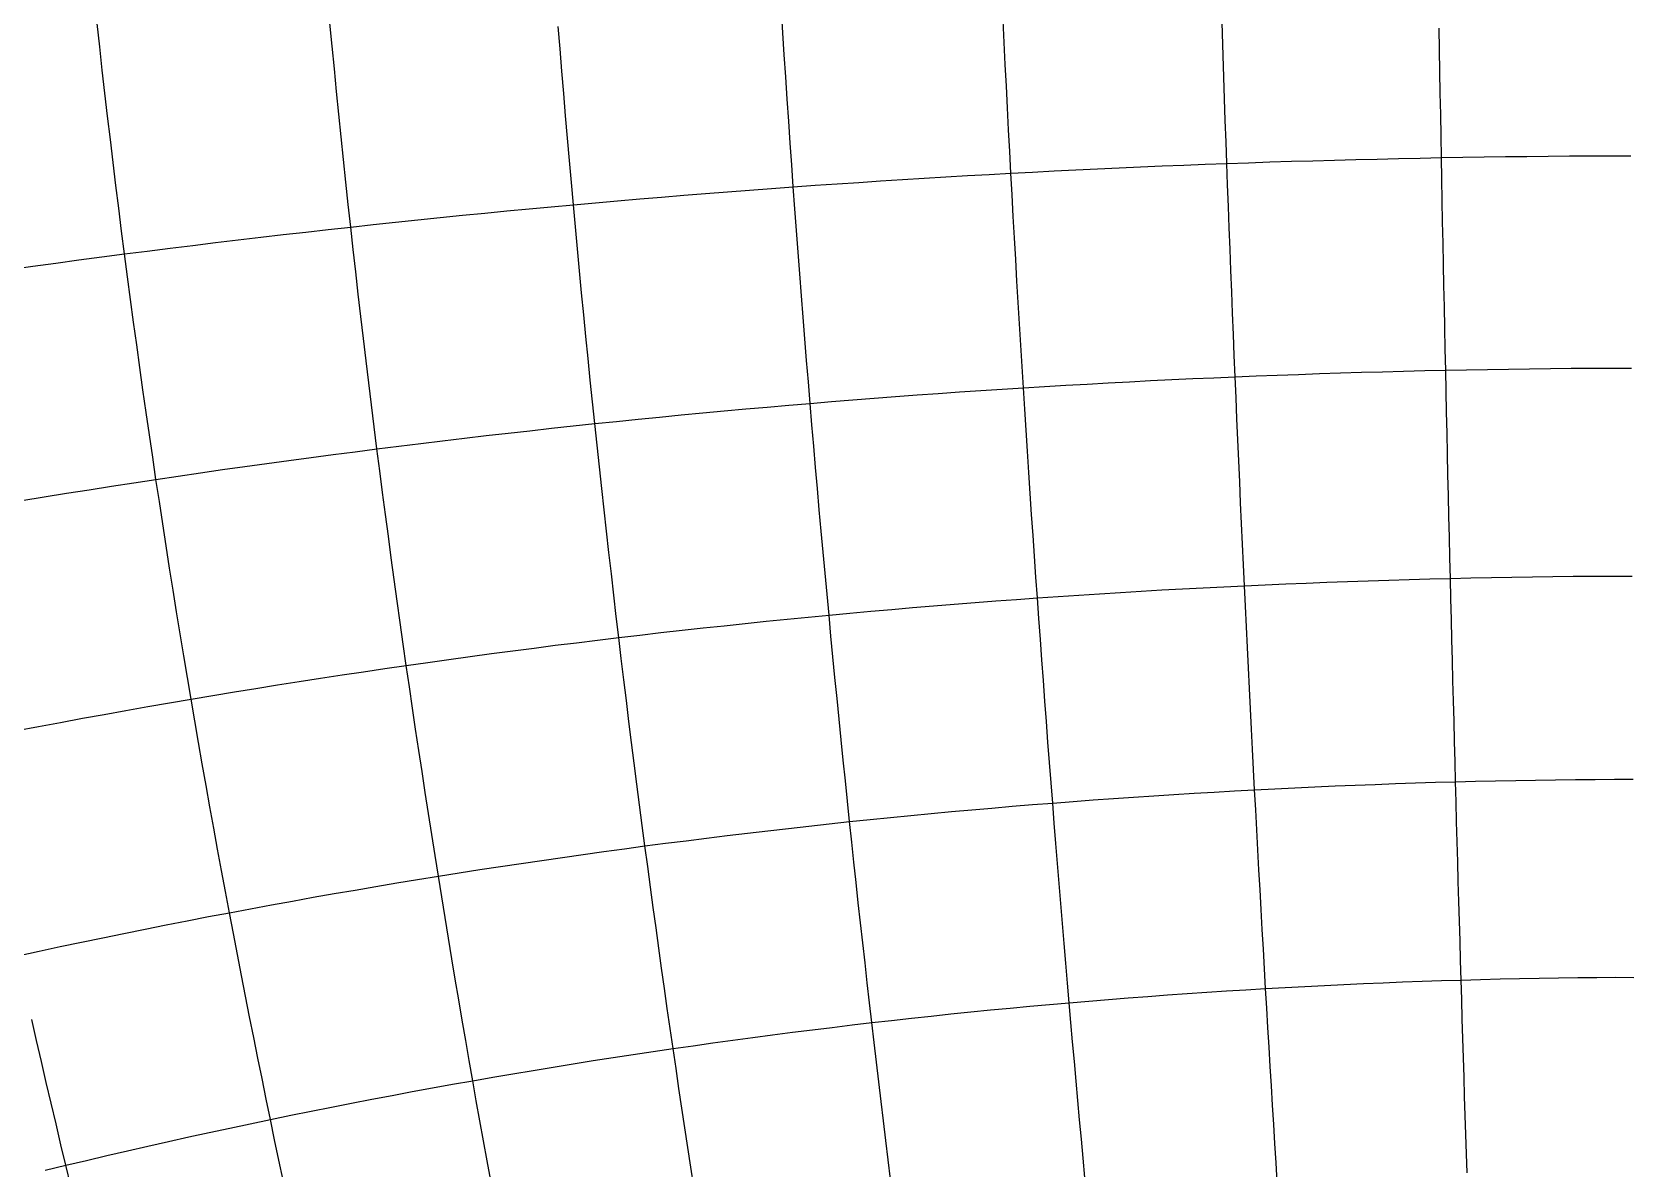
# Model space of a CAD drawing. Header units: metres. Extents: x -3.79 to 3.79, y -1 to 0.
# Drawn here: x -0.2428 to -0.0046, y -0.3447 to -0.1756 of the extents above; entities that cross this region are included whole.
import ezdxf

# ---------------------------------------------------------------- set-up
doc = ezdxf.new("R2010")
doc.units = ezdxf.units.M

msp = doc.modelspace()

# ---------------------------------------------------------------- linework, layer by layer
for p, q in [((-0.13117, -0.17574), (-0.13138, -0.17244)), ((-0.09824, -0.17717), (-0.0984, -0.17391)), ((-0.06579, -0.17585), (-0.06589, -0.17261)), ((-0.23277, -0.17781), (-0.23315, -0.17435)), ((-0.1982, -0.17772), (-0.19852, -0.17432)), ((-0.16429, -0.17812), (-0.16456, -0.17479)), ((-0.13095, -0.17903), (-0.13117, -0.17574)), ((-0.06568, -0.17909), (-0.06579, -0.17585)), ((-0.03349, -0.17828), (-0.03354, -0.17506)), ((-0.23239, -0.18127), (-0.23277, -0.17781)), ((-0.19787, -0.1811), (-0.1982, -0.17772)), ((-0.16402, -0.18146), (-0.16429, -0.17812)), ((-0.09808, -0.18043), (-0.09824, -0.17717)), ((-0.03343, -0.1815), (-0.03349, -0.17828)), ((-0.13074, -0.18231), (-0.13095, -0.17903)), ((-0.09792, -0.18368), (-0.09808, -0.18043)), ((-0.06558, -0.18232), (-0.06568, -0.17909)), ((-0.23199, -0.18471), (-0.23239, -0.18127)), ((-0.19754, -0.18448), (-0.19787, -0.1811)), ((-0.16375, -0.18478), (-0.16402, -0.18146)), ((-0.13052, -0.18559), (-0.13074, -0.18231)), ((-0.06547, -0.18554), (-0.06558, -0.18232)), ((-0.03338, -0.18471), (-0.03343, -0.1815)), ((-0.2316, -0.18815), (-0.23199, -0.18471)), ((-0.1972, -0.18786), (-0.19754, -0.18448)), ((-0.16347, -0.1881), (-0.16375, -0.18478)), ((-0.1303, -0.18887), (-0.13052, -0.18559)), ((-0.09775, -0.18692), (-0.09792, -0.18368)), ((-0.06536, -0.18876), (-0.06547, -0.18554)), ((-0.03332, -0.18791), (-0.03338, -0.18471)), ((-0.23119, -0.19159), (-0.2316, -0.18815)), ((-0.19686, -0.19122), (-0.1972, -0.18786)), ((-0.16319, -0.19141), (-0.16347, -0.1881)), ((-0.09758, -0.19016), (-0.09775, -0.18692)), ((-0.03326, -0.19111), (-0.03332, -0.18791)), ((-0.13007, -0.19214), (-0.1303, -0.18887)), ((-0.09741, -0.19339), (-0.09758, -0.19016)), ((-0.06524, -0.19197), (-0.06536, -0.18876)), ((-0.23078, -0.19501), (-0.23119, -0.19159)), ((-0.19651, -0.19459), (-0.19686, -0.19122)), ((-0.1629, -0.19472), (-0.16319, -0.19141)), ((-0.12984, -0.1954), (-0.13007, -0.19214)), ((-0.06513, -0.19517), (-0.06524, -0.19197)), ((-0.0332, -0.19431), (-0.03326, -0.19111)), ((-0.23036, -0.19843), (-0.23078, -0.19501)), ((-0.19616, -0.19794), (-0.19651, -0.19459)), ((-0.16261, -0.19802), (-0.1629, -0.19472)), ((-0.09724, -0.19662), (-0.09741, -0.19339)), ((-0.07153, -0.19542), (-0.06833, -0.19529)), ((-0.06833, -0.19529), (-0.06513, -0.19517)), ((-0.06513, -0.19517), (-0.06193, -0.19506)), ((-0.06501, -0.19837), (-0.06513, -0.19517)), ((-0.06193, -0.19506), (-0.05873, -0.19495)), ((-0.05873, -0.19495), (-0.05553, -0.19485)), ((-0.05553, -0.19485), (-0.05234, -0.19476)), ((-0.05234, -0.19476), (-0.04914, -0.19467)), ((-0.04914, -0.19467), (-0.04595, -0.19458)), ((-0.04595, -0.19458), (-0.04276, -0.19451)), ((-0.04276, -0.19451), (-0.03958, -0.19443)), ((-0.03958, -0.19443), (-0.03639, -0.19437)), ((-0.03639, -0.19437), (-0.0332, -0.19431)), ((-0.0332, -0.19431), (-0.03002, -0.19425)), ((-0.03315, -0.19749), (-0.0332, -0.19431)), ((-0.03002, -0.19425), (-0.02684, -0.1942)), ((-0.02684, -0.1942), (-0.02367, -0.19416)), ((-0.02367, -0.19416), (-0.0205, -0.19412)), ((-0.0205, -0.19412), (-0.01733, -0.19409)), ((-0.01733, -0.19409), (-0.01418, -0.19406)), ((-0.01418, -0.19406), (-0.01105, -0.19404)), ((-0.01105, -0.19404), (-0.00796, -0.19404)), ((-0.00796, -0.19404), (-0.00502, -0.19405)), ((-0.12961, -0.19865), (-0.12984, -0.1954)), ((-0.11663, -0.19776), (-0.11339, -0.19756)), ((-0.11339, -0.19756), (-0.11015, -0.19736)), ((-0.11015, -0.19736), (-0.10692, -0.19716)), ((-0.10692, -0.19716), (-0.10369, -0.19698)), ((-0.10369, -0.19698), (-0.10047, -0.19679)), ((-0.10047, -0.19679), (-0.09724, -0.19662)), ((-0.09724, -0.19662), (-0.09402, -0.19645)), ((-0.09707, -0.19984), (-0.09724, -0.19662)), ((-0.09402, -0.19645), (-0.0908, -0.19628)), ((-0.0908, -0.19628), (-0.08758, -0.19612)), ((-0.08758, -0.19612), (-0.08437, -0.19597)), ((-0.08437, -0.19597), (-0.08116, -0.19582)), ((-0.08116, -0.19582), (-0.07795, -0.19568)), ((-0.07795, -0.19568), (-0.07474, -0.19554)), ((-0.07474, -0.19554), (-0.07153, -0.19542)), ((-0.03309, -0.20068), (-0.03315, -0.19749)), ((-0.22994, -0.20184), (-0.23036, -0.19843)), ((-0.1958, -0.20129), (-0.19616, -0.19794)), ((-0.16231, -0.20131), (-0.16261, -0.19802)), ((-0.14919, -0.20017), (-0.14591, -0.1999)), ((-0.14591, -0.1999), (-0.14265, -0.19964)), ((-0.14265, -0.19964), (-0.13938, -0.19938)), ((-0.13938, -0.19938), (-0.13612, -0.19913)), ((-0.13612, -0.19913), (-0.13286, -0.19889)), ((-0.13286, -0.19889), (-0.12961, -0.19865)), ((-0.12961, -0.19865), (-0.12636, -0.19842)), ((-0.12937, -0.2019), (-0.12961, -0.19865)), ((-0.12636, -0.19842), (-0.12311, -0.1982)), ((-0.12311, -0.1982), (-0.11987, -0.19798)), ((-0.11987, -0.19798), (-0.11663, -0.19776)), ((-0.09689, -0.20305), (-0.09707, -0.19984)), ((-0.06489, -0.20157), (-0.06501, -0.19837)), ((-0.22951, -0.20525), (-0.22994, -0.20184)), ((-0.19544, -0.20463), (-0.1958, -0.20129)), ((-0.17551, -0.20256), (-0.1722, -0.20223)), ((-0.1722, -0.20223), (-0.1689, -0.20192)), ((-0.1689, -0.20192), (-0.16561, -0.20161)), ((-0.16561, -0.20161), (-0.16231, -0.20131)), ((-0.16231, -0.20131), (-0.15903, -0.20102)), ((-0.16201, -0.2046), (-0.16231, -0.20131)), ((-0.15903, -0.20102), (-0.15574, -0.20073)), ((-0.15574, -0.20073), (-0.15246, -0.20045)), ((-0.15246, -0.20045), (-0.14919, -0.20017)), ((-0.12913, -0.20515), (-0.12937, -0.2019)), ((-0.06477, -0.20476), (-0.06489, -0.20157)), ((-0.03303, -0.20385), (-0.03309, -0.20068)), ((-0.19878, -0.205), (-0.19544, -0.20463)), ((-0.19544, -0.20463), (-0.1921, -0.20426)), ((-0.19507, -0.20796), (-0.19544, -0.20463)), ((-0.1921, -0.20426), (-0.18878, -0.20391)), ((-0.18878, -0.20391), (-0.18545, -0.20356)), ((-0.18545, -0.20356), (-0.18213, -0.20322)), ((-0.18213, -0.20322), (-0.17882, -0.20288)), ((-0.17882, -0.20288), (-0.17551, -0.20256)), ((-0.16171, -0.20788), (-0.16201, -0.2046)), ((-0.09671, -0.20626), (-0.09689, -0.20305)), ((-0.06465, -0.20794), (-0.06477, -0.20476)), ((-0.03296, -0.20702), (-0.03303, -0.20385)), ((-0.22908, -0.20864), (-0.22951, -0.20525)), ((-0.21893, -0.20736), (-0.21555, -0.20695)), ((-0.21555, -0.20695), (-0.21219, -0.20654)), ((-0.21219, -0.20654), (-0.20883, -0.20615)), ((-0.20883, -0.20615), (-0.20547, -0.20575)), ((-0.20547, -0.20575), (-0.20212, -0.20537)), ((-0.20212, -0.20537), (-0.19878, -0.205)), ((-0.12889, -0.20838), (-0.12913, -0.20515)), ((-0.09653, -0.20946), (-0.09671, -0.20626)), ((-0.0329, -0.21019), (-0.03296, -0.20702)), ((-0.23928, -0.20999), (-0.23587, -0.20953)), ((-0.23587, -0.20953), (-0.23247, -0.20908)), ((-0.23247, -0.20908), (-0.22908, -0.20864)), ((-0.22908, -0.20864), (-0.22569, -0.20821)), ((-0.22864, -0.21203), (-0.22908, -0.20864)), ((-0.22569, -0.20821), (-0.2223, -0.20778)), ((-0.2223, -0.20778), (-0.21893, -0.20736)), ((-0.1947, -0.21129), (-0.19507, -0.20796)), ((-0.1614, -0.21115), (-0.16171, -0.20788)), ((-0.12865, -0.21161), (-0.12889, -0.20838)), ((-0.09634, -0.21266), (-0.09653, -0.20946)), ((-0.06453, -0.21111), (-0.06465, -0.20794)), ((-0.24612, -0.21093), (-0.2427, -0.21046)), ((-0.2427, -0.21046), (-0.23928, -0.20999)), ((-0.22819, -0.21541), (-0.22864, -0.21203)), ((-0.19432, -0.2146), (-0.1947, -0.21129)), ((-0.16109, -0.21442), (-0.1614, -0.21115)), ((-0.1284, -0.21484), (-0.12865, -0.21161)), ((-0.06441, -0.21429), (-0.06453, -0.21111)), ((-0.03284, -0.21335), (-0.0329, -0.21019)), ((-0.16077, -0.21768), (-0.16109, -0.21442)), ((-0.09616, -0.21585), (-0.09634, -0.21266)), ((-0.06428, -0.21745), (-0.06441, -0.21429)), ((-0.03278, -0.2165), (-0.03284, -0.21335)), ((-0.22773, -0.21879), (-0.22819, -0.21541)), ((-0.19393, -0.21792), (-0.19432, -0.2146)), ((-0.12815, -0.21805), (-0.1284, -0.21484)), ((-0.09597, -0.21903), (-0.09616, -0.21585)), ((-0.03271, -0.21964), (-0.03278, -0.2165)), ((-0.22727, -0.22215), (-0.22773, -0.21879)), ((-0.19355, -0.22122), (-0.19393, -0.21792)), ((-0.16045, -0.22093), (-0.16077, -0.21768)), ((-0.12789, -0.22126), (-0.12815, -0.21805)), ((-0.09578, -0.22221), (-0.09597, -0.21903)), ((-0.06415, -0.22061), (-0.06428, -0.21745)), ((-0.19315, -0.22452), (-0.19355, -0.22122)), ((-0.16013, -0.22418), (-0.16045, -0.22093)), ((-0.12763, -0.22447), (-0.12789, -0.22126)), ((-0.06403, -0.22376), (-0.06415, -0.22061)), ((-0.03265, -0.22278), (-0.03271, -0.21964)), ((-0.22681, -0.22551), (-0.22727, -0.22215)), ((-0.09558, -0.22538), (-0.09578, -0.22221)), ((-0.06389, -0.2269), (-0.06403, -0.22376)), ((-0.03258, -0.22592), (-0.03265, -0.22278)), ((-0.22634, -0.22886), (-0.22681, -0.22551)), ((-0.19276, -0.22781), (-0.19315, -0.22452)), ((-0.1598, -0.22742), (-0.16013, -0.22418)), ((-0.12737, -0.22767), (-0.12763, -0.22447)), ((-0.09539, -0.22854), (-0.09558, -0.22538)), ((-0.05135, -0.22643), (-0.04822, -0.22633)), ((-0.04822, -0.22633), (-0.04509, -0.22623)), ((-0.04509, -0.22623), (-0.04196, -0.22615)), ((-0.04196, -0.22615), (-0.03883, -0.22606)), ((-0.03883, -0.22606), (-0.0357, -0.22599)), ((-0.0357, -0.22599), (-0.03258, -0.22592)), ((-0.03258, -0.22592), (-0.02946, -0.22585)), ((-0.03251, -0.22904), (-0.03258, -0.22592)), ((-0.02946, -0.22585), (-0.02634, -0.2258)), ((-0.02634, -0.2258), (-0.02322, -0.22575)), ((-0.02322, -0.22575), (-0.02011, -0.2257)), ((-0.02011, -0.2257), (-0.01701, -0.22567)), ((-0.01701, -0.22567), (-0.01391, -0.22564)), ((-0.01391, -0.22564), (-0.01084, -0.22562)), ((-0.01084, -0.22562), (-0.00781, -0.22561)), ((-0.00781, -0.22561), (-0.00492, -0.22562)), ((-0.19235, -0.23109), (-0.19276, -0.22781)), ((-0.15947, -0.23065), (-0.1598, -0.22742)), ((-0.12711, -0.23086), (-0.12737, -0.22767)), ((-0.09855, -0.22874), (-0.09539, -0.22854)), ((-0.09539, -0.22854), (-0.09223, -0.22835)), ((-0.09519, -0.2317), (-0.09539, -0.22854)), ((-0.09223, -0.22835), (-0.08907, -0.22816)), ((-0.08907, -0.22816), (-0.08592, -0.22798)), ((-0.08592, -0.22798), (-0.08277, -0.22781)), ((-0.08277, -0.22781), (-0.07962, -0.22764)), ((-0.07962, -0.22764), (-0.07647, -0.22748)), ((-0.07647, -0.22748), (-0.07332, -0.22732)), ((-0.07332, -0.22732), (-0.07018, -0.22718)), ((-0.07018, -0.22718), (-0.06704, -0.22704)), ((-0.06704, -0.22704), (-0.06389, -0.2269)), ((-0.06389, -0.2269), (-0.06076, -0.22678)), ((-0.06376, -0.23004), (-0.06389, -0.2269)), ((-0.06076, -0.22678), (-0.05762, -0.22665)), ((-0.05762, -0.22665), (-0.05448, -0.22654)), ((-0.05448, -0.22654), (-0.05135, -0.22643)), ((-0.22586, -0.2322), (-0.22634, -0.22886)), ((-0.19195, -0.23436), (-0.19235, -0.23109)), ((-0.15913, -0.23387), (-0.15947, -0.23065)), ((-0.13029, -0.23112), (-0.12711, -0.23086)), ((-0.12711, -0.23086), (-0.12392, -0.23059)), ((-0.12684, -0.23404), (-0.12711, -0.23086)), ((-0.12392, -0.23059), (-0.12074, -0.23034)), ((-0.12074, -0.23034), (-0.11756, -0.23009)), ((-0.11756, -0.23009), (-0.11439, -0.22985)), ((-0.11439, -0.22985), (-0.11121, -0.22961)), ((-0.11121, -0.22961), (-0.10804, -0.22939)), ((-0.10804, -0.22939), (-0.10487, -0.22916)), ((-0.10487, -0.22916), (-0.10171, -0.22895)), ((-0.10171, -0.22895), (-0.09855, -0.22874)), ((-0.06363, -0.23317), (-0.06376, -0.23004)), ((-0.03244, -0.23217), (-0.03251, -0.22904)), ((-0.22538, -0.23553), (-0.22586, -0.2322)), ((-0.15591, -0.23354), (-0.1527, -0.23321)), ((-0.1527, -0.23321), (-0.14949, -0.23289)), ((-0.14949, -0.23289), (-0.14628, -0.23258)), ((-0.14628, -0.23258), (-0.14308, -0.23227)), ((-0.14308, -0.23227), (-0.13987, -0.23198)), ((-0.13987, -0.23198), (-0.13668, -0.23169)), ((-0.13668, -0.23169), (-0.13348, -0.2314)), ((-0.13348, -0.2314), (-0.13029, -0.23112)), ((-0.09499, -0.23485), (-0.09519, -0.2317)), ((-0.06349, -0.2363), (-0.06363, -0.23317)), ((-0.03238, -0.23528), (-0.03244, -0.23217)), ((-0.22489, -0.23886), (-0.22538, -0.23553)), ((-0.19153, -0.23763), (-0.19195, -0.23436)), ((-0.17852, -0.23603), (-0.17528, -0.23566)), ((-0.17528, -0.23566), (-0.17204, -0.23528)), ((-0.17204, -0.23528), (-0.16881, -0.23492)), ((-0.16881, -0.23492), (-0.16558, -0.23456)), ((-0.16558, -0.23456), (-0.16235, -0.23421)), ((-0.16235, -0.23421), (-0.15913, -0.23387)), ((-0.15913, -0.23387), (-0.15591, -0.23354)), ((-0.15879, -0.23709), (-0.15913, -0.23387)), ((-0.12657, -0.23721), (-0.12684, -0.23404)), ((-0.09478, -0.23799), (-0.09499, -0.23485)), ((-0.03231, -0.23839), (-0.03238, -0.23528)), ((-0.19807, -0.23847), (-0.1948, -0.23805)), ((-0.1948, -0.23805), (-0.19153, -0.23763)), ((-0.19153, -0.23763), (-0.18827, -0.23722)), ((-0.19112, -0.24089), (-0.19153, -0.23763)), ((-0.18827, -0.23722), (-0.18502, -0.23682)), ((-0.18502, -0.23682), (-0.18177, -0.23642)), ((-0.18177, -0.23642), (-0.17852, -0.23603)), ((-0.15845, -0.2403), (-0.15879, -0.23709)), ((-0.12629, -0.24038), (-0.12657, -0.23721)), ((-0.09458, -0.24113), (-0.09478, -0.23799)), ((-0.06336, -0.23942), (-0.06349, -0.2363)), ((-0.2244, -0.24218), (-0.22489, -0.23886)), ((-0.21449, -0.24072), (-0.21119, -0.24026)), ((-0.21119, -0.24026), (-0.2079, -0.2398)), ((-0.2079, -0.2398), (-0.20462, -0.23935)), ((-0.20462, -0.23935), (-0.20134, -0.23891)), ((-0.20134, -0.23891), (-0.19807, -0.23847)), ((-0.1581, -0.2435), (-0.15845, -0.2403)), ((-0.12602, -0.24354), (-0.12629, -0.24038)), ((-0.06322, -0.24253), (-0.06336, -0.23942)), ((-0.03224, -0.24149), (-0.03231, -0.23839)), ((-0.23103, -0.24319), (-0.22771, -0.24268)), ((-0.22771, -0.24268), (-0.2244, -0.24218)), ((-0.2244, -0.24218), (-0.22109, -0.24168)), ((-0.2239, -0.24548), (-0.2244, -0.24218)), ((-0.22109, -0.24168), (-0.21778, -0.2412)), ((-0.21778, -0.2412), (-0.21449, -0.24072)), ((-0.1907, -0.24414), (-0.19112, -0.24089)), ((-0.09437, -0.24426), (-0.09458, -0.24113)), ((-0.06308, -0.24563), (-0.06322, -0.24253)), ((-0.03217, -0.24458), (-0.03224, -0.24149)), ((-0.24437, -0.24531), (-0.24103, -0.24476)), ((-0.24103, -0.24476), (-0.23769, -0.24423)), ((-0.23769, -0.24423), (-0.23436, -0.2437)), ((-0.23436, -0.2437), (-0.23103, -0.24319)), ((-0.19027, -0.24738), (-0.1907, -0.24414)), ((-0.15775, -0.24669), (-0.1581, -0.2435)), ((-0.12574, -0.2467), (-0.12602, -0.24354)), ((-0.09416, -0.24738), (-0.09437, -0.24426)), ((-0.0321, -0.24767), (-0.03217, -0.24458)), ((-0.2234, -0.24878), (-0.2239, -0.24548)), ((-0.18984, -0.25061), (-0.19027, -0.24738)), ((-0.15739, -0.24988), (-0.15775, -0.24669)), ((-0.12546, -0.24985), (-0.12574, -0.2467)), ((-0.09395, -0.25049), (-0.09416, -0.24738)), ((-0.06294, -0.24873), (-0.06308, -0.24563)), ((-0.03202, -0.25075), (-0.0321, -0.24767)), ((-0.22288, -0.25207), (-0.2234, -0.24878)), ((-0.15704, -0.25306), (-0.15739, -0.24988)), ((-0.12517, -0.25298), (-0.12546, -0.24985)), ((-0.0628, -0.25182), (-0.06294, -0.24873)), ((-0.22237, -0.25536), (-0.22288, -0.25207)), ((-0.18941, -0.25384), (-0.18984, -0.25061)), ((-0.09374, -0.2536), (-0.09395, -0.25049)), ((-0.06266, -0.2549), (-0.0628, -0.25182)), ((-0.03195, -0.25382), (-0.03202, -0.25075)), ((-0.18897, -0.25706), (-0.18941, -0.25384)), ((-0.15667, -0.25623), (-0.15704, -0.25306)), ((-0.12488, -0.25612), (-0.12517, -0.25298)), ((-0.09352, -0.2567), (-0.09374, -0.2536)), ((-0.06251, -0.25798), (-0.06266, -0.2549)), ((-0.03188, -0.25689), (-0.03195, -0.25382)), ((-0.22185, -0.25863), (-0.22237, -0.25536)), ((-0.18852, -0.26027), (-0.18897, -0.25706)), ((-0.15631, -0.25939), (-0.15667, -0.25623)), ((-0.12459, -0.25924), (-0.12488, -0.25612)), ((-0.0933, -0.2598), (-0.09352, -0.2567)), ((-0.04718, -0.25734), (-0.04411, -0.25724)), ((-0.04411, -0.25724), (-0.04105, -0.25714)), ((-0.04105, -0.25714), (-0.03799, -0.25705)), ((-0.03799, -0.25705), (-0.03493, -0.25696)), ((-0.03493, -0.25696), (-0.03188, -0.25689)), ((-0.03188, -0.25689), (-0.02882, -0.25682)), ((-0.0318, -0.25995), (-0.03188, -0.25689)), ((-0.02882, -0.25682), (-0.02577, -0.25676)), ((-0.02577, -0.25676), (-0.02272, -0.2567)), ((-0.02272, -0.2567), (-0.01968, -0.25665)), ((-0.01968, -0.25665), (-0.01664, -0.25661)), ((-0.01664, -0.25661), (-0.01361, -0.25658)), ((-0.01361, -0.25658), (-0.01061, -0.25655)), ((-0.01061, -0.25655), (-0.00765, -0.25654)), ((-0.00765, -0.25654), (-0.00482, -0.25655)), ((-0.22133, -0.26189), (-0.22185, -0.25863)), ((-0.15594, -0.26255), (-0.15631, -0.25939)), ((-0.1243, -0.26236), (-0.12459, -0.25924)), ((-0.0933, -0.2598), (-0.09022, -0.25958)), ((-0.09022, -0.25958), (-0.08713, -0.25937)), ((-0.08713, -0.25937), (-0.08405, -0.25917)), ((-0.08405, -0.25917), (-0.08097, -0.25898)), ((-0.08097, -0.25898), (-0.07789, -0.2588)), ((-0.07789, -0.2588), (-0.07481, -0.25862)), ((-0.07481, -0.25862), (-0.07173, -0.25845)), ((-0.07173, -0.25845), (-0.06866, -0.25828)), ((-0.06866, -0.25828), (-0.06558, -0.25813)), ((-0.06558, -0.25813), (-0.06251, -0.25798)), ((-0.06251, -0.25798), (-0.05944, -0.25784)), ((-0.06237, -0.26105), (-0.06251, -0.25798)), ((-0.05944, -0.25784), (-0.05637, -0.2577)), ((-0.05637, -0.2577), (-0.05331, -0.25758)), ((-0.05331, -0.25758), (-0.05024, -0.25746)), ((-0.05024, -0.25746), (-0.04718, -0.25734)), ((-0.2208, -0.26515), (-0.22133, -0.26189)), ((-0.18808, -0.26347), (-0.18852, -0.26027)), ((-0.1243, -0.26236), (-0.12119, -0.26207)), ((-0.12119, -0.26207), (-0.11808, -0.26178)), ((-0.11808, -0.26178), (-0.11498, -0.26151)), ((-0.11498, -0.26151), (-0.11187, -0.26124)), ((-0.11187, -0.26124), (-0.10877, -0.26098)), ((-0.10877, -0.26098), (-0.10568, -0.26073)), ((-0.10568, -0.26073), (-0.10258, -0.26049)), ((-0.10258, -0.26049), (-0.09949, -0.26025)), ((-0.09949, -0.26025), (-0.09639, -0.26002)), ((-0.09639, -0.26002), (-0.0933, -0.2598)), ((-0.09308, -0.26288), (-0.0933, -0.2598)), ((-0.06222, -0.26411), (-0.06237, -0.26105)), ((-0.03173, -0.263), (-0.0318, -0.25995)), ((-0.18763, -0.26666), (-0.18808, -0.26347)), ((-0.15557, -0.26569), (-0.15594, -0.26255)), ((-0.14616, -0.26461), (-0.14303, -0.26426)), ((-0.14303, -0.26426), (-0.1399, -0.26393)), ((-0.1399, -0.26393), (-0.13677, -0.2636)), ((-0.13677, -0.2636), (-0.13365, -0.26327)), ((-0.13365, -0.26327), (-0.13053, -0.26296)), ((-0.13053, -0.26296), (-0.12742, -0.26266)), ((-0.12742, -0.26266), (-0.1243, -0.26236)), ((-0.12401, -0.26547), (-0.1243, -0.26236)), ((-0.09286, -0.26596), (-0.09308, -0.26288)), ((-0.06207, -0.26716), (-0.06222, -0.26411)), ((-0.03165, -0.26604), (-0.03173, -0.263)), ((-0.22026, -0.26839), (-0.2208, -0.26515)), ((-0.18717, -0.26984), (-0.18763, -0.26666)), ((-0.16817, -0.26725), (-0.16501, -0.26685)), ((-0.16501, -0.26685), (-0.16186, -0.26646)), ((-0.16186, -0.26646), (-0.15871, -0.26607)), ((-0.15871, -0.26607), (-0.15557, -0.26569)), ((-0.15557, -0.26569), (-0.15243, -0.26532)), ((-0.15519, -0.26883), (-0.15557, -0.26569)), ((-0.15243, -0.26532), (-0.14929, -0.26496)), ((-0.14929, -0.26496), (-0.14616, -0.26461)), ((-0.12371, -0.26857), (-0.12401, -0.26547)), ((-0.09264, -0.26903), (-0.09286, -0.26596)), ((-0.03158, -0.26908), (-0.03165, -0.26604)), ((-0.21972, -0.27163), (-0.22026, -0.26839)), ((-0.18399, -0.26939), (-0.18082, -0.26895)), ((-0.18082, -0.26895), (-0.17765, -0.26851)), ((-0.17765, -0.26851), (-0.17449, -0.26808)), ((-0.17449, -0.26808), (-0.17132, -0.26766)), ((-0.17132, -0.26766), (-0.16817, -0.26725)), ((-0.15481, -0.27196), (-0.15519, -0.26883)), ((-0.12341, -0.27166), (-0.12371, -0.26857)), ((-0.09241, -0.27209), (-0.09264, -0.26903)), ((-0.06192, -0.27021), (-0.06207, -0.26716)), ((-0.0315, -0.27211), (-0.03158, -0.26908)), ((-0.19992, -0.27174), (-0.19673, -0.27126)), ((-0.19673, -0.27126), (-0.19354, -0.27078)), ((-0.19354, -0.27078), (-0.19035, -0.27031)), ((-0.19035, -0.27031), (-0.18717, -0.26984)), ((-0.18717, -0.26984), (-0.18399, -0.26939)), ((-0.18671, -0.27302), (-0.18717, -0.26984)), ((-0.06177, -0.27325), (-0.06192, -0.27021)), ((-0.21918, -0.27486), (-0.21972, -0.27163)), ((-0.21596, -0.27432), (-0.21274, -0.27379)), ((-0.21274, -0.27379), (-0.20953, -0.27326)), ((-0.20953, -0.27326), (-0.20632, -0.27275)), ((-0.20632, -0.27275), (-0.20312, -0.27224)), ((-0.20312, -0.27224), (-0.19992, -0.27174)), ((-0.18625, -0.27619), (-0.18671, -0.27302)), ((-0.15443, -0.27508), (-0.15481, -0.27196)), ((-0.1231, -0.27474), (-0.12341, -0.27166)), ((-0.09219, -0.27515), (-0.09241, -0.27209)), ((-0.06162, -0.27628), (-0.06177, -0.27325)), ((-0.03142, -0.27513), (-0.0315, -0.27211)), ((-0.22887, -0.27654), (-0.22563, -0.27597)), ((-0.22563, -0.27597), (-0.2224, -0.27541)), ((-0.2224, -0.27541), (-0.21918, -0.27486)), ((-0.21918, -0.27486), (-0.21596, -0.27432)), ((-0.21863, -0.27808), (-0.21918, -0.27486)), ((-0.18578, -0.27934), (-0.18625, -0.27619)), ((-0.15405, -0.2782), (-0.15443, -0.27508)), ((-0.1228, -0.27782), (-0.1231, -0.27474)), ((-0.09196, -0.2782), (-0.09219, -0.27515)), ((-0.06146, -0.27931), (-0.06162, -0.27628)), ((-0.03134, -0.27815), (-0.03142, -0.27513)), ((-0.24186, -0.27892), (-0.2386, -0.27831)), ((-0.2386, -0.27831), (-0.23535, -0.27771)), ((-0.23535, -0.27771), (-0.23211, -0.27712)), ((-0.23211, -0.27712), (-0.22887, -0.27654)), ((-0.21807, -0.28129), (-0.21863, -0.27808)), ((-0.15366, -0.2813), (-0.15405, -0.2782)), ((-0.12249, -0.28089), (-0.1228, -0.27782)), ((-0.09173, -0.28124), (-0.09196, -0.2782)), ((-0.03127, -0.28116), (-0.03134, -0.27815)), ((-0.24512, -0.27954), (-0.24186, -0.27892)), ((-0.18531, -0.28249), (-0.18578, -0.27934)), ((-0.12218, -0.28395), (-0.12249, -0.28089)), ((-0.06131, -0.28232), (-0.06146, -0.27931)), ((-0.21751, -0.28449), (-0.21807, -0.28129)), ((-0.18483, -0.28563), (-0.18531, -0.28249)), ((-0.15327, -0.2844), (-0.15366, -0.2813)), ((-0.09149, -0.28427), (-0.09173, -0.28124)), ((-0.06115, -0.28533), (-0.06131, -0.28232)), ((-0.03119, -0.28416), (-0.03127, -0.28116)), ((-0.21695, -0.28768), (-0.21751, -0.28449)), ((-0.18435, -0.28876), (-0.18483, -0.28563)), ((-0.15287, -0.28749), (-0.15327, -0.2844)), ((-0.12187, -0.287), (-0.12218, -0.28395)), ((-0.09126, -0.28729), (-0.09149, -0.28427)), ((-0.061, -0.28833), (-0.06115, -0.28533)), ((-0.03111, -0.28715), (-0.03119, -0.28416)), ((-0.21638, -0.29086), (-0.21695, -0.28768)), ((-0.15248, -0.29057), (-0.15287, -0.28749)), ((-0.12155, -0.29005), (-0.12187, -0.287)), ((-0.09102, -0.29031), (-0.09126, -0.28729)), ((-0.061, -0.28833), (-0.058, -0.28818)), ((-0.058, -0.28818), (-0.05501, -0.28803)), ((-0.05501, -0.28803), (-0.05202, -0.2879)), ((-0.05202, -0.2879), (-0.04902, -0.28777)), ((-0.04902, -0.28777), (-0.04603, -0.28764)), ((-0.04603, -0.28764), (-0.04305, -0.28753)), ((-0.04305, -0.28753), (-0.04006, -0.28742)), ((-0.04006, -0.28742), (-0.03707, -0.28732)), ((-0.03707, -0.28732), (-0.03409, -0.28723)), ((-0.03409, -0.28723), (-0.03111, -0.28715)), ((-0.03111, -0.28715), (-0.02813, -0.28707)), ((-0.03103, -0.29013), (-0.03111, -0.28715)), ((-0.02813, -0.28707), (-0.02515, -0.287)), ((-0.02515, -0.287), (-0.02217, -0.28694)), ((-0.02217, -0.28694), (-0.0192, -0.28689)), ((-0.0192, -0.28689), (-0.01624, -0.28685)), ((-0.01624, -0.28685), (-0.01329, -0.28681)), ((-0.01329, -0.28681), (-0.01035, -0.28679)), ((-0.01035, -0.28679), (-0.00746, -0.28677)), ((-0.00746, -0.28677), (-0.0047, -0.28678)), ((-0.18387, -0.29188), (-0.18435, -0.28876)), ((-0.15208, -0.29364), (-0.15248, -0.29057)), ((-0.12123, -0.29308), (-0.12155, -0.29005)), ((-0.09705, -0.2908), (-0.09404, -0.29055)), ((-0.09404, -0.29055), (-0.09102, -0.29031)), ((-0.09102, -0.29031), (-0.08801, -0.29007)), ((-0.09079, -0.29331), (-0.09102, -0.29031)), ((-0.08801, -0.29007), (-0.08501, -0.28985)), ((-0.08501, -0.28985), (-0.082, -0.28963)), ((-0.082, -0.28963), (-0.07899, -0.28942)), ((-0.07899, -0.28942), (-0.07599, -0.28922)), ((-0.07599, -0.28922), (-0.07299, -0.28903)), ((-0.07299, -0.28903), (-0.06999, -0.28884)), ((-0.06999, -0.28884), (-0.06699, -0.28867)), ((-0.06699, -0.28867), (-0.06399, -0.2885)), ((-0.06399, -0.2885), (-0.061, -0.28833)), ((-0.06084, -0.29133), (-0.061, -0.28833)), ((-0.03095, -0.29311), (-0.03103, -0.29013)), ((-0.21581, -0.29403), (-0.21638, -0.29086)), ((-0.18339, -0.295), (-0.18387, -0.29188)), ((-0.12123, -0.29308), (-0.1182, -0.29277)), ((-0.1182, -0.29277), (-0.11517, -0.29246)), ((-0.11517, -0.29246), (-0.11215, -0.29217)), ((-0.11215, -0.29217), (-0.10912, -0.29187)), ((-0.10912, -0.29187), (-0.1061, -0.29159)), ((-0.1061, -0.29159), (-0.10308, -0.29132)), ((-0.10308, -0.29132), (-0.10007, -0.29105)), ((-0.10007, -0.29105), (-0.09705, -0.2908)), ((-0.06068, -0.29431), (-0.06084, -0.29133)), ((-0.21524, -0.29719), (-0.21581, -0.29403)), ((-0.1829, -0.2981), (-0.18339, -0.295)), ((-0.15167, -0.2967), (-0.15208, -0.29364)), ((-0.14251, -0.29553), (-0.13946, -0.29515)), ((-0.13946, -0.29515), (-0.13642, -0.29479)), ((-0.13642, -0.29479), (-0.13338, -0.29443)), ((-0.13338, -0.29443), (-0.13034, -0.29408)), ((-0.13034, -0.29408), (-0.1273, -0.29374)), ((-0.1273, -0.29374), (-0.12426, -0.29341)), ((-0.12426, -0.29341), (-0.12123, -0.29308)), ((-0.12091, -0.29611), (-0.12123, -0.29308)), ((-0.09055, -0.29631), (-0.09079, -0.29331)), ((-0.06052, -0.29729), (-0.06068, -0.29431)), ((-0.03086, -0.29608), (-0.03095, -0.29311)), ((-0.21466, -0.30034), (-0.21524, -0.29719)), ((-0.16086, -0.29796), (-0.15779, -0.29753)), ((-0.15779, -0.29753), (-0.15473, -0.29711)), ((-0.15473, -0.29711), (-0.15167, -0.2967)), ((-0.15167, -0.2967), (-0.14862, -0.2963)), ((-0.15127, -0.29975), (-0.15167, -0.2967)), ((-0.14862, -0.2963), (-0.14556, -0.29591)), ((-0.14556, -0.29591), (-0.14251, -0.29553)), ((-0.12059, -0.29913), (-0.12091, -0.29611)), ((-0.0903, -0.2993), (-0.09055, -0.29631)), ((-0.06036, -0.30026), (-0.06052, -0.29729)), ((-0.03078, -0.29904), (-0.03086, -0.29608)), ((-0.1824, -0.30119), (-0.1829, -0.2981)), ((-0.17623, -0.30022), (-0.17315, -0.29975)), ((-0.17315, -0.29975), (-0.17007, -0.29929)), ((-0.17007, -0.29929), (-0.167, -0.29884)), ((-0.167, -0.29884), (-0.16393, -0.29839)), ((-0.16393, -0.29839), (-0.16086, -0.29796)), ((-0.15086, -0.3028), (-0.15127, -0.29975)), ((-0.12026, -0.30214), (-0.12059, -0.29913)), ((-0.09006, -0.30229), (-0.0903, -0.2993)), ((-0.0307, -0.30199), (-0.03078, -0.29904)), ((-0.21407, -0.30349), (-0.21466, -0.30034)), ((-0.19169, -0.30272), (-0.18859, -0.3022)), ((-0.18859, -0.3022), (-0.18549, -0.30169)), ((-0.18549, -0.30169), (-0.1824, -0.30119)), ((-0.1824, -0.30119), (-0.17932, -0.3007)), ((-0.18191, -0.30428), (-0.1824, -0.30119)), ((-0.17932, -0.3007), (-0.17623, -0.30022)), ((-0.11994, -0.30514), (-0.12026, -0.30214)), ((-0.08982, -0.30526), (-0.09006, -0.30229)), ((-0.06019, -0.30322), (-0.06036, -0.30026)), ((-0.03062, -0.30494), (-0.0307, -0.30199)), ((-0.21348, -0.30662), (-0.21407, -0.30349)), ((-0.20724, -0.30546), (-0.20412, -0.30489)), ((-0.20412, -0.30489), (-0.201, -0.30433)), ((-0.201, -0.30433), (-0.1979, -0.30379)), ((-0.1979, -0.30379), (-0.19479, -0.30325)), ((-0.19479, -0.30325), (-0.19169, -0.30272)), ((-0.18141, -0.30735), (-0.18191, -0.30428)), ((-0.15044, -0.30584), (-0.15086, -0.3028)), ((-0.06003, -0.30617), (-0.06019, -0.30322)), ((-0.03053, -0.30788), (-0.03062, -0.30494)), ((-0.21974, -0.30782), (-0.21661, -0.30721)), ((-0.21661, -0.30721), (-0.21348, -0.30662)), ((-0.21348, -0.30662), (-0.21036, -0.30603)), ((-0.21289, -0.30974), (-0.21348, -0.30662)), ((-0.21036, -0.30603), (-0.20724, -0.30546)), ((-0.15003, -0.30886), (-0.15044, -0.30584)), ((-0.11961, -0.30814), (-0.11994, -0.30514)), ((-0.08957, -0.30823), (-0.08982, -0.30526)), ((-0.05986, -0.30912), (-0.06003, -0.30617)), ((-0.23232, -0.31034), (-0.22917, -0.3097)), ((-0.22917, -0.3097), (-0.22602, -0.30906)), ((-0.22602, -0.30906), (-0.22288, -0.30844)), ((-0.22288, -0.30844), (-0.21974, -0.30782)), ((-0.1809, -0.31042), (-0.18141, -0.30735)), ((-0.14961, -0.31188), (-0.15003, -0.30886)), ((-0.11928, -0.31112), (-0.11961, -0.30814)), ((-0.08932, -0.31119), (-0.08957, -0.30823)), ((-0.0597, -0.31206), (-0.05986, -0.30912)), ((-0.03045, -0.3108), (-0.03053, -0.30788)), ((-0.2418, -0.31234), (-0.23863, -0.31167)), ((-0.23863, -0.31167), (-0.23547, -0.311)), ((-0.23547, -0.311), (-0.23232, -0.31034)), ((-0.21229, -0.31285), (-0.21289, -0.30974)), ((-0.1804, -0.31348), (-0.1809, -0.31042)), ((-0.14919, -0.31489), (-0.14961, -0.31188)), ((-0.11894, -0.3141), (-0.11928, -0.31112)), ((-0.08907, -0.31414), (-0.08932, -0.31119)), ((-0.05953, -0.31499), (-0.0597, -0.31206)), ((-0.03036, -0.31372), (-0.03045, -0.3108)), ((-0.24496, -0.31303), (-0.2418, -0.31234)), ((-0.21169, -0.31595), (-0.21229, -0.31285)), ((-0.17989, -0.31653), (-0.1804, -0.31348)), ((-0.11861, -0.31707), (-0.11894, -0.3141)), ((-0.08882, -0.31708), (-0.08907, -0.31414)), ((-0.03028, -0.31664), (-0.03036, -0.31372)), ((-0.21109, -0.31905), (-0.21169, -0.31595)), ((-0.17937, -0.31956), (-0.17989, -0.31653)), ((-0.14877, -0.31789), (-0.14919, -0.31489)), ((-0.05936, -0.3179), (-0.05953, -0.31499)), ((-0.03899, -0.31693), (-0.03609, -0.31683)), ((-0.03609, -0.31683), (-0.03318, -0.31673)), ((-0.03318, -0.31673), (-0.03028, -0.31664)), ((-0.03028, -0.31664), (-0.02738, -0.31656)), ((-0.03019, -0.31954), (-0.03028, -0.31664)), ((-0.02738, -0.31656), (-0.02448, -0.31648)), ((-0.02448, -0.31648), (-0.02158, -0.31642)), ((-0.02158, -0.31642), (-0.01869, -0.31636)), ((-0.01869, -0.31636), (-0.01581, -0.31632)), ((-0.01581, -0.31632), (-0.01293, -0.31628)), ((-0.01293, -0.31628), (-0.01008, -0.31625)), ((-0.01008, -0.31625), (-0.00726, -0.31623)), ((-0.00726, -0.31623), (-0.00458, -0.31624)), ((-0.21048, -0.32213), (-0.21109, -0.31905)), ((-0.14835, -0.32088), (-0.14877, -0.31789)), ((-0.11827, -0.32003), (-0.11861, -0.31707)), ((-0.08857, -0.32001), (-0.08882, -0.31708)), ((-0.07979, -0.31929), (-0.07687, -0.31907)), ((-0.07687, -0.31907), (-0.07395, -0.31885)), ((-0.07395, -0.31885), (-0.07103, -0.31865)), ((-0.07103, -0.31865), (-0.06811, -0.31845)), ((-0.06811, -0.31845), (-0.06519, -0.31826)), ((-0.06519, -0.31826), (-0.06228, -0.31808)), ((-0.06228, -0.31808), (-0.05936, -0.3179)), ((-0.05936, -0.3179), (-0.05645, -0.31774)), ((-0.05919, -0.32082), (-0.05936, -0.3179)), ((-0.05645, -0.31774), (-0.05354, -0.31759)), ((-0.05354, -0.31759), (-0.05062, -0.31744)), ((-0.05062, -0.31744), (-0.04771, -0.3173)), ((-0.04771, -0.3173), (-0.04481, -0.31717)), ((-0.04481, -0.31717), (-0.0419, -0.31705)), ((-0.0419, -0.31705), (-0.03899, -0.31693)), ((-0.17886, -0.32259), (-0.17937, -0.31956)), ((-0.14792, -0.32386), (-0.14835, -0.32088)), ((-0.11793, -0.32298), (-0.11827, -0.32003)), ((-0.10616, -0.32169), (-0.10323, -0.32138)), ((-0.10323, -0.32138), (-0.10029, -0.32109)), ((-0.10029, -0.32109), (-0.09736, -0.32081)), ((-0.09736, -0.32081), (-0.09443, -0.32054)), ((-0.09443, -0.32054), (-0.0915, -0.32027)), ((-0.0915, -0.32027), (-0.08857, -0.32001)), ((-0.08857, -0.32001), (-0.08564, -0.31976)), ((-0.08832, -0.32294), (-0.08857, -0.32001)), ((-0.08564, -0.31976), (-0.08272, -0.31952)), ((-0.08272, -0.31952), (-0.07979, -0.31929)), ((-0.05902, -0.32372), (-0.05919, -0.32082)), ((-0.03011, -0.32244), (-0.03019, -0.31954)), ((-0.24215, -0.32563), (-0.24286, -0.3225)), ((-0.20987, -0.3252), (-0.21048, -0.32213)), ((-0.17834, -0.32561), (-0.17886, -0.32259)), ((-0.14749, -0.32683), (-0.14792, -0.32386)), ((-0.12677, -0.32404), (-0.12382, -0.32368)), ((-0.12382, -0.32368), (-0.12088, -0.32332)), ((-0.12088, -0.32332), (-0.11793, -0.32298)), ((-0.11793, -0.32298), (-0.11499, -0.32264)), ((-0.11759, -0.32592), (-0.11793, -0.32298)), ((-0.11499, -0.32264), (-0.11204, -0.32231)), ((-0.11204, -0.32231), (-0.1091, -0.32199)), ((-0.1091, -0.32199), (-0.10616, -0.32169)), ((-0.08806, -0.32585), (-0.08832, -0.32294)), ((-0.05885, -0.32661), (-0.05902, -0.32372)), ((-0.03002, -0.32533), (-0.03011, -0.32244)), ((-0.24144, -0.32875), (-0.24215, -0.32563)), ((-0.20925, -0.32826), (-0.20987, -0.3252)), ((-0.17782, -0.32862), (-0.17834, -0.32561)), ((-0.14749, -0.32683), (-0.14452, -0.32641)), ((-0.14452, -0.32641), (-0.14156, -0.32599)), ((-0.14156, -0.32599), (-0.1386, -0.32558)), ((-0.1386, -0.32558), (-0.13564, -0.32518)), ((-0.13564, -0.32518), (-0.13268, -0.32479)), ((-0.13268, -0.32479), (-0.12973, -0.32441)), ((-0.12973, -0.32441), (-0.12677, -0.32404)), ((-0.11725, -0.32885), (-0.11759, -0.32592)), ((-0.0878, -0.32876), (-0.08806, -0.32585)), ((-0.02993, -0.32821), (-0.03002, -0.32533)), ((-0.24072, -0.33186), (-0.24144, -0.32875)), ((-0.20863, -0.33131), (-0.20925, -0.32826)), ((-0.17729, -0.33162), (-0.17782, -0.32862)), ((-0.16236, -0.32911), (-0.15938, -0.32863)), ((-0.15938, -0.32863), (-0.1564, -0.32817)), ((-0.1564, -0.32817), (-0.15343, -0.32771)), ((-0.15343, -0.32771), (-0.15046, -0.32727)), ((-0.15046, -0.32727), (-0.14749, -0.32683)), ((-0.14705, -0.3298), (-0.14749, -0.32683)), ((-0.08754, -0.33166), (-0.0878, -0.32876)), ((-0.05868, -0.3295), (-0.05885, -0.32661)), ((-0.02984, -0.33108), (-0.02993, -0.32821)), ((-0.17729, -0.33162), (-0.1743, -0.3311)), ((-0.1743, -0.3311), (-0.17131, -0.33059)), ((-0.17131, -0.33059), (-0.16832, -0.33008)), ((-0.16832, -0.33008), (-0.16534, -0.32959)), ((-0.16534, -0.32959), (-0.16236, -0.32911)), ((-0.14662, -0.33275), (-0.14705, -0.3298)), ((-0.1169, -0.33177), (-0.11725, -0.32885)), ((-0.05851, -0.33238), (-0.05868, -0.3295)), ((-0.02976, -0.33394), (-0.02984, -0.33108)), ((-0.24, -0.33496), (-0.24072, -0.33186)), ((-0.20801, -0.33435), (-0.20863, -0.33131)), ((-0.18929, -0.3338), (-0.18629, -0.33324)), ((-0.18629, -0.33324), (-0.18329, -0.33269)), ((-0.18329, -0.33269), (-0.18029, -0.33215)), ((-0.18029, -0.33215), (-0.17729, -0.33162)), ((-0.17676, -0.33461), (-0.17729, -0.33162)), ((-0.14618, -0.33569), (-0.14662, -0.33275)), ((-0.11655, -0.33469), (-0.1169, -0.33177)), ((-0.08729, -0.33454), (-0.08754, -0.33166)), ((-0.05833, -0.33525), (-0.05851, -0.33238)), ((-0.23927, -0.33805), (-0.24, -0.33496)), ((-0.20738, -0.33738), (-0.20801, -0.33435)), ((-0.20134, -0.33615), (-0.19832, -0.33555)), ((-0.19832, -0.33555), (-0.19531, -0.33496)), ((-0.19531, -0.33496), (-0.1923, -0.33438)), ((-0.1923, -0.33438), (-0.18929, -0.3338)), ((-0.17623, -0.33759), (-0.17676, -0.33461)), ((-0.14574, -0.33863), (-0.14618, -0.33569)), ((-0.1162, -0.33759), (-0.11655, -0.33469)), ((-0.08702, -0.33742), (-0.08729, -0.33454)), ((-0.05816, -0.33811), (-0.05833, -0.33525)), ((-0.02967, -0.33679), (-0.02976, -0.33394)), ((-0.23855, -0.34113), (-0.23927, -0.33805)), ((-0.21344, -0.33866), (-0.21041, -0.33802)), ((-0.21041, -0.33802), (-0.20738, -0.33738)), ((-0.20738, -0.33738), (-0.20436, -0.33676)), ((-0.20675, -0.34041), (-0.20738, -0.33738)), ((-0.20436, -0.33676), (-0.20134, -0.33615)), ((-0.1757, -0.34056), (-0.17623, -0.33759)), ((-0.11585, -0.34049), (-0.1162, -0.33759)), ((-0.08676, -0.3403), (-0.08702, -0.33742)), ((-0.05798, -0.34096), (-0.05816, -0.33811)), ((-0.02958, -0.33964), (-0.02967, -0.33679)), ((-0.2256, -0.34134), (-0.22255, -0.34065)), ((-0.22255, -0.34065), (-0.21951, -0.33998)), ((-0.21951, -0.33998), (-0.21648, -0.33931)), ((-0.21648, -0.33931), (-0.21344, -0.33866)), ((-0.20612, -0.34342), (-0.20675, -0.34041)), ((-0.17516, -0.34352), (-0.1757, -0.34056)), ((-0.1453, -0.34155), (-0.14574, -0.33863)), ((-0.1155, -0.34338), (-0.11585, -0.34049)), ((-0.0865, -0.34316), (-0.08676, -0.3403)), ((-0.02949, -0.34247), (-0.02958, -0.33964)), ((-0.23781, -0.34419), (-0.23855, -0.34113)), ((-0.23475, -0.34347), (-0.2317, -0.34275)), ((-0.2317, -0.34275), (-0.22864, -0.34204)), ((-0.22864, -0.34204), (-0.2256, -0.34134)), ((-0.14486, -0.34447), (-0.1453, -0.34155)), ((-0.05781, -0.34381), (-0.05798, -0.34096)), ((-0.0294, -0.3453), (-0.02949, -0.34247)), ((-0.24087, -0.34494), (-0.23781, -0.34419)), ((-0.23781, -0.34419), (-0.23475, -0.34347)), ((-0.23707, -0.34725), (-0.23781, -0.34419)), ((-0.20549, -0.34641), (-0.20612, -0.34342)), ((-0.17462, -0.34647), (-0.17516, -0.34352)), ((-0.14441, -0.34737), (-0.14486, -0.34447)), ((-0.11514, -0.34625), (-0.1155, -0.34338)), ((-0.08623, -0.34601), (-0.0865, -0.34316)), ((-0.05763, -0.34664), (-0.05781, -0.34381))]:
    msp.add_line(p, q)

doc.saveas('drawing.dxf')
